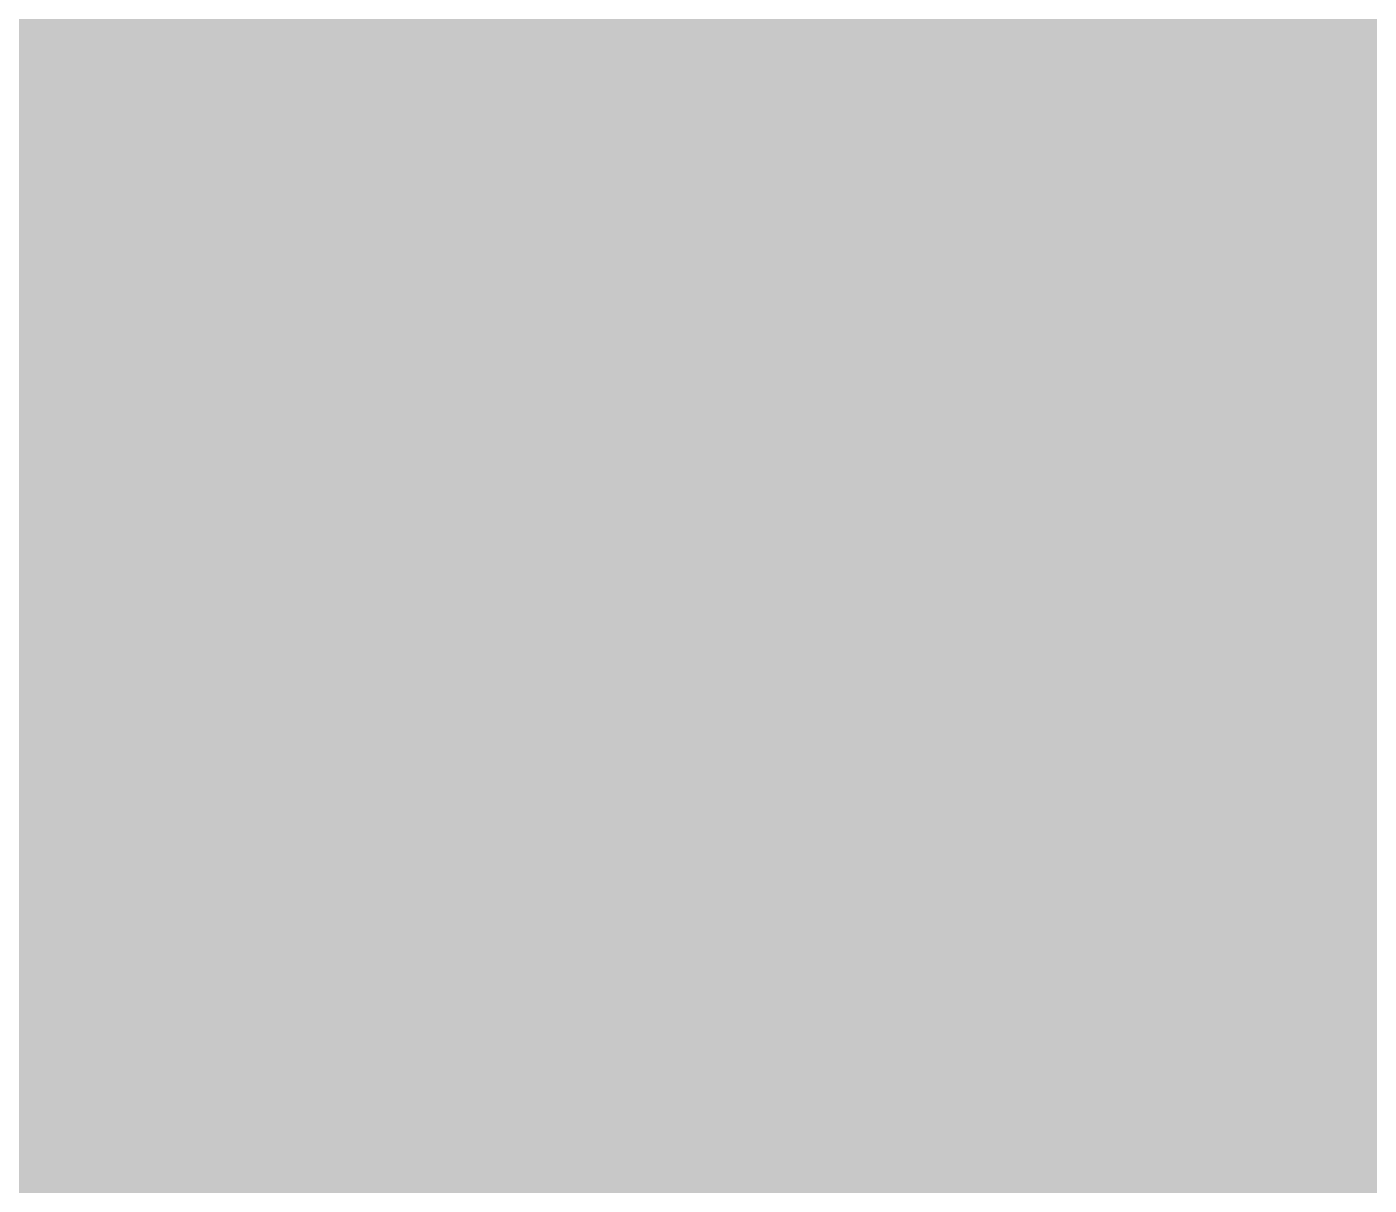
# Model space of a CAD drawing. Header units: inches. Extents: x 288635 to 693176, y 676945 to 1601077.
# Drawn here: x 554226.4 to 554519.2, y 829640.9 to 829893.5 of the extents above; entities that cross this region are included whole.
import ezdxf

# ---------------------------------------------------------------- set-up
doc = ezdxf.new("R2010")
doc.units = ezdxf.units.IN
doc.header["$MEASUREMENT"] = 0

msp = doc.modelspace()

# ---------------------------------------------------------------- hatches: boundary and pattern name
for points in [[(559077.0426, 831667.033), (559315.8031, 831479.0726), (559498.6835, 831159.032), (559574.8836, 830818.6713), (559625.6837, 830661.191), (559666.3238, 830579.9108), (559767.924, 830463.0706), (559889.8442, 830442.7505), (559986.3644, 830518.9507), (560021.9245, 830524.0307), (560143.8447, 830442.7505), (560235.2849, 830407.1905), (560357.2052, 830442.7505), (560372.4452, 830610.3909), (560418.1653, 830671.351), (560545.1656, 830559.5908), (560631.5257, 830295.4302), (560621.3657, 830117.6299), (560585.8056, 829934.7495), (560560.4056, 829853.4694), (560438.4853, 829695.989), (560352.1252, 829523.2687), (560296.2451, 829391.1884), (560291.165, 829254.0282), (560291.165, 829050.8278), (560250.525, 828862.8674), (560179.4048, 828740.9471), (560082.8846, 828669.827), (559991.4444, 828700.307), (559874.6042, 828847.6273), (559646.0038, 828969.5476), (559376.7632, 829081.3078), (559097.3627, 829142.2679), (558670.6418, 829111.7879), (558259.161, 829066.0678), (558015.3205, 829035.5877), (557827.3601, 829127.0279), (557583.5196, 829355.6284), (557314.2791, 829655.349), (557105.9987, 829746.7891), (556923.1183, 829767.1092), (556679.2778, 829741.7091), (556089.9966, 829624.8689), (555470.2354, 829391.1884), (555028.2745, 829233.7081), (554891.1142, 829447.0685), (554494.8735, 829899.1894), (554444.0733, 830097.3098), (554413.5933, 830346.2303), (554454.2334, 830503.7107), (554510.1135, 830706.9111), (554454.2334, 830955.8316), (554352.6332, 831052.3518), (554230.7129, 831113.3119), (553946.2324, 831047.2717), (553727.7919, 831042.1917), (553448.3914, 831138.7119), (553067.3906, 831255.5522), (552848.9502, 831392.7124), (552808.3101, 831524.7927), (552818.4701, 831677.193), (552889.5902, 831870.2334), (552996.2705, 831976.9136), (553128.3507, 832022.6337), (553372.1912, 831997.2336), (553626.1917, 831880.3934), (553859.8722, 831748.3131), (554022.4325, 831707.6731), (554195.1529, 831697.513), (554317.0731, 831804.1933), (554459.3134, 831799.1132), (554647.2738, 831748.3131), (554875.8742, 831651.793), (554972.3944, 831611.1529), (555160.3548, 831677.193), (555465.1554, 831870.2334), (555627.7157, 832007.3937), (555830.9161, 832114.0739), (555988.3964, 832149.6339), (556186.5168, 832149.6339), (556628.4777, 832012.4737), (556816.4381, 831961.6736), (557039.9585, 831824.5133), (557156.7988, 831743.2331), (557356.3351, 831656.031), (557680.0398, 831636.5529), (557801.9601, 831682.273), (557857.8402, 831799.1132), (557822.2801, 832053.1138), (557822.2801, 832195.354), (557852.7602, 832271.5542), (558000.0805, 832307.1143), (558218.5209, 832281.7142), (558513.1615, 832063.2738), (559077.0426, 831667.033)], [(554070.845, 830274.4194), (554271.9288, 830099.794), (554494.8735, 829899.1894), (554891.1142, 829447.0685), (555028.2745, 829233.7081), (554855.5542, 829152.428), (554789.514, 829320.0683), (554276.433, 829843.3093), (553849.7122, 830097.3098), (553397.5913, 830122.7099), (553021.6705, 830031.2697), (552554.3096, 829828.0693), (552341.9472, 829705.554), (552138.7468, 829624.2739), (551925.3864, 829537.9137), (551701.866, 829512.5136), (551508.8256, 829583.6338), (551641.9652, 829708.2099), (551980.6325, 829914.5853), (552705.5923, 830189.7525), (553234.76, 830332.6278), (553494.0522, 830374.9612), (553732.1777, 830385.5446), (554070.845, 830274.4194)], [(553439.2294, 828572.7118), (553236.029, 828557.4717), (553134.4288, 828628.5919), (553159.8289, 828806.3922), (553195.3889, 829121.3529), (553169.9889, 829192.473), (552956.6285, 829365.1933), (552611.1878, 829558.2337), (552341.9472, 829705.554), (552554.3096, 829828.0693), (553021.6705, 830031.2697), (553397.5913, 830122.7099), (553849.7122, 830097.3098), (554276.433, 829843.3093), (554789.514, 829320.0683), (554855.5542, 829152.428), (554211.391, 828735.2721), (553881.1903, 828653.9919), (553439.2294, 828572.7118)]]:
    msp.add_hatch(color=256).paths.add_polyline_path(points, flags=0)

doc.saveas('drawing.dxf')
